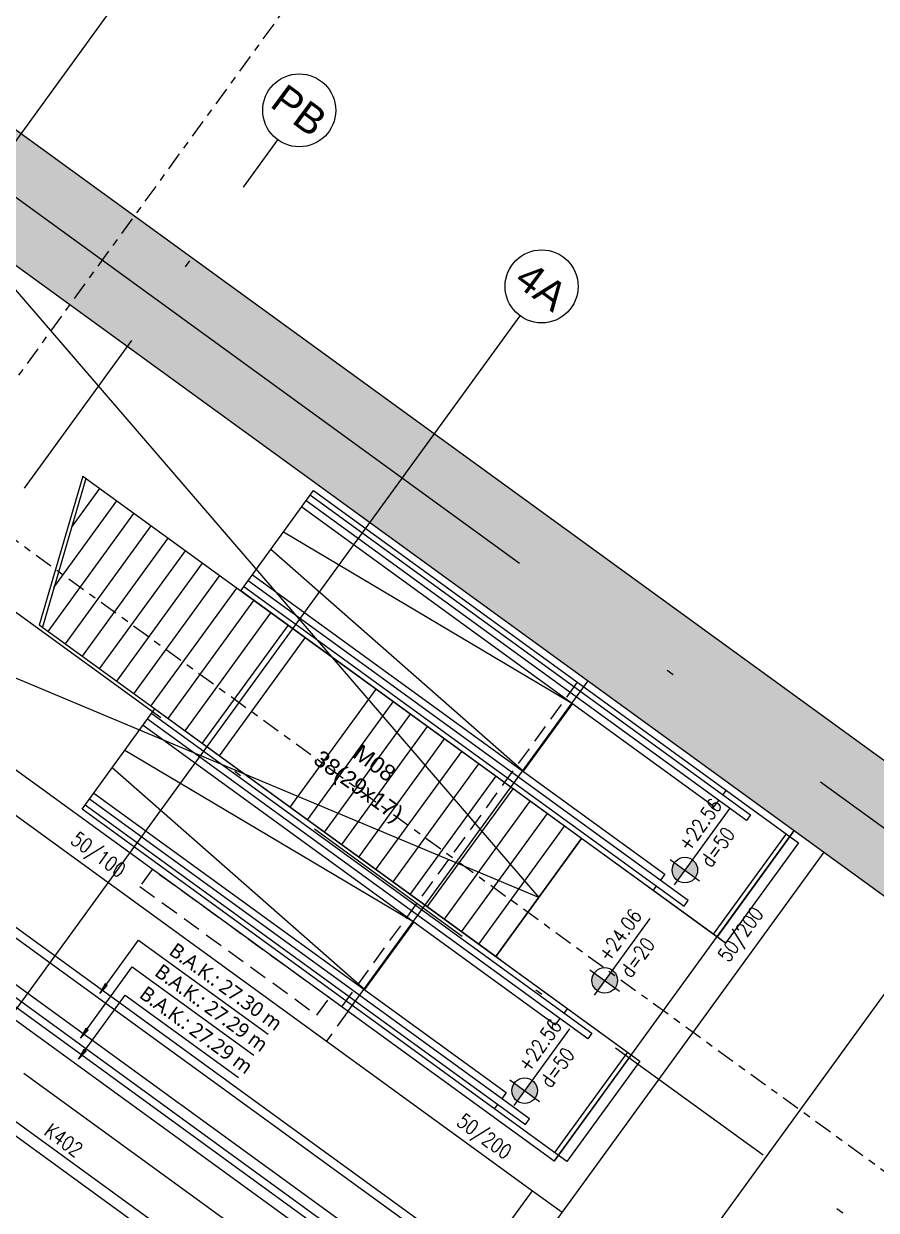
# Model space of a CAD drawing. Header units: inches. Extents: x 400392 to 401495, y 4543971 to 4544133.
# Drawn here: x 400778.38 to 400790.06, y 4544088.45 to 4544104.72 of the extents above; entities that cross this region are included whole.
import ezdxf
from ezdxf.enums import TextEntityAlignment as Align

# ---------------------------------------------------------------- set-up
doc = ezdxf.new("R2010")
doc.units = ezdxf.units.IN
doc.header["$MEASUREMENT"] = 0
for name, pattern in [('AKS', [3, 2.5, -0.25, 0, -0.25]), ('CENTER', [2, 1.25, -0.25, 0.25, -0.25]), ('CONTINU', [0]), ('DASHDOT2', [0.5, 0.25, -0.125, 0, -0.125]), ('HIDDEN', [0.375, 0.25, -0.125])]:
    doc.linetypes.add(name, pattern=pattern)
doc.layers.add('A-DETL-GENF', color=92, linetype='Continuous', lineweight=9)
for name, color, linetype in [('aks prota', 2, 'AKS'), ('caks prota', 4, 'Continuous'), ('kiriş boyutu prota', 6, 'Continuous'), ('kiriş prota', 6, 'Continuous'), ('kolon tarama prota', 252, 'Continuous'), ('merdiven prota', 2, 'Continuous'), ('perde prota', 1, 'Continuous'), ('PRT-AL-TUNEL_EKSENI', 14, 'DASHDOT2'), ('prt-s-taxis', 7, 'Continuous'), ('skesit prota', 7, 'Continuous'), ('st-s_level (kot)', 6, 'Continuous'), ('st-s_levelmark (kot işareti)', 4, 'Continuous'), ('st_s_ölçü', 4, 'Continuous'), ('taks prota', 7, 'Continuous'), ('temel prota', 6, 'Continuous')]:
    doc.layers.add(name, color=color, linetype=linetype)
doc.styles.add('OLCU', font='romanstw.shx')
doc.styles.add('PRT-MI-a_Arial', font='Arial.ttf', dxfattribs={"height": 30})
doc.styles.add('Segoe UI Light_1', font='', dxfattribs={"height": 200})
doc.styles.add('TAKS', font='Arial Unicode.ttf')
doc.styles.add('TKIRIS', font='romanstw.shx')
doc.styles.get('Segoe UI Light_1').set_extended_font_data('Segoe UI Light')

# ---------------------------------------------------------------- blocks, each defined once
blk = doc.blocks.new('+24.06 mekanik')
at = {"layer": 'kolon tarama prota'}
for points in [[(23332, 170945), (23351, 171095), (23312, 171095)], [(23478, 170295), (23497, 170445), (23458, 170445)], [(23626, 170045), (23645, 170195), (23606, 170195)]]:
    blk.add_hatch(color=253, dxfattribs=at).paths.add_polyline_path(points, flags=0)
at = {"layer": 'kolon tarama prota', "color": 253}
for p, q in [((23332, 171851), (25527, 171851)), ((23332, 170945), (23332, 171851)), ((23478, 171501), (25538, 171501)), ((23478, 170295), (23478, 171501)), ((23351, 171095), (23312, 171095)), ((23312, 171095), (23332, 170945)), ((23332, 170945), (23351, 171095)), ((23626, 171133), (25546, 171133)), ((23626, 170045), (23626, 171133)), ((33181, 171002), (20633, 171002)), ((20633, 170887), (33181, 170887)), ((23497, 170445), (23458, 170445)), ((23458, 170445), (23478, 170295)), ((23478, 170295), (23497, 170445)), ((33929, 170365), (21310, 170365)), ((21310, 170224), (33929, 170224)), ((34219, 170115), (21560, 170115)), ((23645, 170195), (23606, 170195)), ((23606, 170195), (23626, 170045)), ((23626, 170045), (23645, 170195)), ((21560, 169974), (34219, 169974))]:
    blk.add_line(p, q, dxfattribs=at)
at = {"layer": 'kolon tarama prota', "color": 253, "style": 'Segoe UI Light_1'}
for s, p in [('B.A.K.: 27.30 m', (23765, 171937)), ('B.A.K.: 27.29 m', (23776, 171587)), ('B.A.K.: 27.29 m', (23785, 171219))]:
    blk.add_text(s, height=200, dxfattribs=at).set_placement(p)
blk = doc.blocks.new('yürüyen mer 2')
at = {"color": 253}
blk.add_lwpolyline([(52651, 3429.1), (52651, 3599.1)], dxfattribs=at)
at = {"layer": 'st_s_ölçü', "color": 252, "ltscale": 0.1}
blk.add_line((53451.2, 3599.1), (53451.2, 3429.1), dxfattribs=at)
for points in [[(52651, 3599.1), (53472.2, 3599.1), (53472.2, 3429.1), (52651, 3429.1)], [(53349.5, 3599.1), (53349.5, 3591.6)], [(52651, 3591.6), (53396.5, 3591.6), (53396.5, 3581.8), (52651, 3581.8)], [(52651, 3571.6), (53349.5, 3571.6), (53349.5, 3581.8)], [(52651, 3529.1), (53109.3, 3571.6), (53109.3, 3456.6), (52651, 3499.1)], [(52651, 3456.6), (53349.5, 3456.6), (53349.5, 3446.3)], [(52651, 3436.6), (53396.5, 3436.6), (53396.5, 3446.3), (52651, 3446.3)], [(53349.5, 3429.1), (53349.5, 3436.6)]]:
    blk.add_lwpolyline(points, dxfattribs=at)
blk = doc.blocks.new('Stair_Anotation')
at = {"color": 0, "style": 'PRT-MI-a_Arial'}
blk.add_attdef('M.ADI', text='', height=0.2, dxfattribs=at).set_placement((0, 0), align=Align.BOTTOM_CENTER)
blk.add_attdef('BAS.SAYI-(EN-RIHT)', text='', height=0.2, dxfattribs=at).set_placement((0, -0.08), align=Align.TOP_CENTER)
blk = doc.blocks.new('PLAN_KOT')
at = {"layer": 'st-s_levelmark (kot işareti)'}
h = blk.add_hatch(color=256, dxfattribs=at)
h.paths.add_polyline_path([(0, 17.5, 0.414214), (-17.5, 0), (0, 0)])
h.paths.add_polyline_path([(17.5, 0), (0, 0), (0, -17.5, 0.414214)])
for p, q in [((0, 25), (0, -25)), ((105, 0), (-25, 0))]:
    blk.add_line(p, q, dxfattribs=at)
blk.add_circle((0, 0), 17.5, dxfattribs=at)
at = {"layer": 'st-s_level (kot)', "color": 6, "style": 'OLCU', "width": 0.8}
for tag, p in [('KOT', (22.7, 9.8)), ('DÖŞEME_KALINLIĞI', (22.7, -27.6))]:
    blk.add_attdef(tag, p, '', height=20, dxfattribs=at)

msp = doc.modelspace()

# ---------------------------------------------------------------- hatches: boundary and pattern name
at = {"layer": 'kolon tarama prota'}
h = msp.add_hatch(color=256, dxfattribs=at)
h.dxf.hatch_style = 1
h.paths.add_polyline_path([(400766.813, 4544111.585), (400756.409, 4544097.266), (400756.086, 4544097.501), (400755.615, 4544096.853), (400755.939, 4544096.618), (400752.589, 4544092.007), (400752.265, 4544092.242), (400751.795, 4544091.595), (400752.118, 4544091.36), (400741.715, 4544077.04), (400742.928, 4544076.158), (400767.145, 4544109.49), (400817.86, 4544072.643), (400820.412, 4544072.643), (400818.347, 4544074.143)])

# ---------------------------------------------------------------- linework, layer by layer
at = {"layer": 'aks prota', "ltscale": 10}
for p, q in [((400858.225, 4544044.243), (400763.625, 4544112.975)), ((400752.067, 4544067.046), (400779.517, 4544104.827)), ((400840.787, 4544044.243), (400757.6, 4544104.682)), ((400757.731, 4544062.932), (400785.18, 4544100.713)), ((400765.416, 4544057.348), (400792.866, 4544095.129))]:
    msp.add_line(p, q, dxfattribs=at)
at = {"layer": 'caks prota', "ltscale": 0.05}
for centre in [(400782.153, 4544103.53), (400785.474, 4544101.117)]:
    msp.add_circle(centre, 0.5, dxfattribs=at)
at = {"layer": 'kiriş prota', "linetype": 'HIDDEN'}
msp.add_line((400782.735, 4544091.241), (400786.026, 4544095.772), dxfattribs=at)
at = {"layer": 'kiriş prota'}
for p, q in [((400782.821, 4544091.178), (400786.113, 4544095.709)), ((400778.38, 4544090.332), (400783.707, 4544086.462)), ((400777.933, 4544089.718), (400784.648, 4544084.839))]:
    msp.add_line(p, q, dxfattribs=at)
for points in [[(400788.936, 4544093.658), (400787.878, 4544092.202), (400786.022, 4544093.55), (400784.846, 4544091.932), (400786.702, 4544090.584), (400785.644, 4544089.127), (400774.168, 4544097.465), (400777.46, 4544101.996)], [(400779.186, 4544098.517), (400786.089, 4544093.502)], [(400773.874, 4544097.061), (400785.35, 4544088.723)], [(400784.913, 4544091.884), (400778.592, 4544096.476)], [(400785.644, 4544089.127), (400788.936, 4544093.658)], [(400789.34, 4544093.364), (400784.112, 4544086.168)], [(400783.707, 4544086.462), (400785.35, 4544088.723)]]:
    msp.add_lwpolyline(points, dxfattribs=at)
at = {"layer": 'kiriş prota', "linetype": 'HIDDEN'}
msp.add_lwpolyline([(400782.821, 4544091.178), (400782.528, 4544090.774)], dxfattribs=at)
at = {"layer": 'kiriş prota', "linetype": 'HIDDEN', "ltscale": 5}
msp.add_lwpolyline([(400785.35, 4544088.723), (400785.755, 4544088.429)], dxfattribs=at)
at = {"layer": 'merdiven prota', "linetype": 'HIDDEN', "ltscale": 10}
for p, q in [((400779.033, 4544097.813), (400779.42, 4544098.346)), ((400778.793, 4544096.99), (400779.655, 4544098.176)), ((400778.714, 4544096.388), (400779.889, 4544098.006)), ((400778.949, 4544096.217), (400780.124, 4544097.835)), ((400779.183, 4544096.047), (400780.359, 4544097.665)), ((400779.418, 4544095.876), (400780.593, 4544097.494)), ((400779.652, 4544095.706), (400780.828, 4544097.324)), ((400779.887, 4544095.535), (400781.063, 4544097.153)), ((400780.122, 4544095.365), (400781.297, 4544096.983)), ((400780.356, 4544095.194), (400781.532, 4544096.812)), ((400780.591, 4544095.024), (400781.766, 4544096.642)), ((400780.825, 4544094.853), (400782.001, 4544096.471)), ((400781.06, 4544094.683), (400782.236, 4544096.301)), ((400782.031, 4544093.978), (400783.206, 4544095.596)), ((400782.265, 4544093.807), (400783.441, 4544095.425)), ((400782.5, 4544093.637), (400783.676, 4544095.255)), ((400782.735, 4544093.466), (400783.91, 4544095.084)), ((400782.969, 4544093.296), (400784.145, 4544094.914)), ((400783.204, 4544093.125), (400784.38, 4544094.743)), ((400783.439, 4544092.955), (400784.614, 4544094.573)), ((400783.673, 4544092.784), (400784.849, 4544094.402)), ((400783.908, 4544092.614), (400785.083, 4544094.232)), ((400784.142, 4544092.443), (400785.318, 4544094.062)), ((400784.377, 4544092.273), (400785.553, 4544093.891)), ((400784.612, 4544092.103), (400785.787, 4544093.721)), ((400784.846, 4544091.932), (400786.022, 4544093.55))]:
    msp.add_line(p, q, dxfattribs=at)
at = {"layer": 'merdiven prota', "color": 4}
msp.add_lwpolyline([(400777.46, 4544101.996), (400785.434, 4544092.741), (400774.168, 4544097.465)], dxfattribs=at)
at = {"layer": 'merdiven prota', "linetype": 'HIDDEN', "ltscale": 10}
for points in [[(400779.186, 4544098.517), (400778.592, 4544096.476)], [(400779.229, 4544098.486), (400778.635, 4544096.445)], [(400788.877, 4544093.577), (400788.994, 4544093.492), (400787.995, 4544092.116), (400787.878, 4544092.202)], [(400786.702, 4544090.584), (400786.819, 4544090.498), (400785.82, 4544089.123), (400785.703, 4544089.208)]]:
    msp.add_lwpolyline(points, dxfattribs=at)
at = {"layer": 'perde prota'}
msp.add_lwpolyline([(400752.118, 4544091.36), (400741.715, 4544077.04), (400742.928, 4544076.158), (400767.145, 4544109.49), (400817.86, 4544072.643), (400820.412, 4544072.643), (400766.813, 4544111.585), (400756.409, 4544097.266), (400756.086, 4544097.501), (400755.615, 4544096.853), (400755.939, 4544096.618), (400752.589, 4544092.007), (400752.265, 4544092.242), (400751.795, 4544091.595)], close=True, dxfattribs=at)
at = {"layer": 'PRT-AL-TUNEL_EKSENI', "ltscale": 10}
for p, q in [((400850.399, 4544044.243), (400760.921, 4544109.253)), ((400754.408, 4544065.345), (400781.858, 4544103.126))]:
    msp.add_line(p, q, dxfattribs=at)
at = {"layer": 'skesit prota', "linetype": 'CENTER', "ltscale": 0.2}
for points in [[(400759.861, 4544111.012), (400855.89, 4544041.243)], [(400783.743, 4544107.382), (400754.815, 4544067.567), (400707.814, 4544067.567)]]:
    msp.add_lwpolyline(points, dxfattribs=at)
at = {"layer": 'temel prota', "color": 5, "linetype": 'HIDDEN'}
msp.add_lwpolyline([(400779.969, 4544092.893), (400782.396, 4544091.13), (400782.566, 4544091.364), (400780.139, 4544093.127)], close=True, dxfattribs=at)

# ---------------------------------------------------------------- block references
at = {"layer": 'A-DETL-GENF', "xscale": 0.001, "yscale": 0.001, "zscale": 0.001, "rotation": 323.9999999999982}
msp.add_blockref('+24.06 mekanik', (400660.065, 4543966.842), dxfattribs=at)
at = {"layer": 'prt-s-taxis'}
ref = msp.add_blockref('Stair_Anotation', (400783.089, 4544094.433), dxfattribs=dict(at, xscale=-1.125, yscale=1.125, zscale=1.125, rotation=323.9999999653656))
ref.add_attrib('M.ADI', 'M08', dxfattribs={"layer": '0', "color": 0, "height": 0.225, "rotation": 324, "style": 'PRT-MI-a_Arial'}).set_placement((400783.081, 4544094.438), align=Align.BOTTOM_CENTER)
ref.add_attrib('BAS.SAYI-(EN-RIHT)', '38(29x17)', dxfattribs={"layer": '0', "color": 0, "height": 0.225, "rotation": 324, "style": 'PRT-MI-a_Arial'}).set_placement((400783.034, 4544094.361), align=Align.TOP_CENTER)
at = {"layer": 'st-s_level (kot)', "linetype": 'CONTINU', "ltscale": 0.1, "xscale": 0.01, "yscale": 0.01, "zscale": 0.01, "rotation": 54.00000000001281}
for p, values in [((400787.437, 4544093.117), {'KOT': '+22.56', 'DÖŞEME_KALINLIĞI': 'd=50'}), ((400786.339, 4544091.605), {'KOT': '+24.06', 'DÖŞEME_KALINLIĞI': 'd=20'}), ((400785.241, 4544090.094), {'KOT': '+22.56', 'DÖŞEME_KALINLIĞI': 'd=50'})]:
    msp.add_blockref('PLAN_KOT', p, dxfattribs=at).add_auto_attribs(values)
at = {"layer": 'st_s_ölçü', "linetype": 'CONTINU', "xscale": 0.01, "yscale": 0.01, "zscale": 0.01, "rotation": 323.9999999999937}
for p in [(400335.24, 4544378.676), (400333.066, 4544375.683)]:
    msp.add_blockref('yürüyen mer 2', p, dxfattribs=at)

# ---------------------------------------------------------------- texts
at = {"layer": 'kiriş boyutu prota', "ltscale": 0.05, "style": 'TKIRIS', "width": 0.8}
for s, rotation, p in [('50/100', 324, (400779.741, 4544093.085)), ('50/200', 54, (400788.445, 4544092.575)), ('50/200', 324, (400785.03, 4544089.224))]:
    msp.add_text(s, height=0.2, rotation=rotation, dxfattribs=at).set_placement(p, align=Align.MIDDLE_RIGHT)
at = {"layer": 'kiriş prota', "ltscale": 0.05, "style": 'TKIRIS', "width": 0.8}
msp.add_text('K402', height=0.2, rotation=324, dxfattribs=at).set_placement((400778.7, 4544089.579), align=Align.MIDDLE_LEFT)
at = {"layer": 'taks prota', "style": 'TAKS'}
for s, p in [('PB', (400782.153, 4544103.53)), ('4A', (400785.474, 4544101.117))]:
    msp.add_text(s, height=0.4, rotation=323.5052, dxfattribs=at).set_placement(p, align=Align.MIDDLE_CENTER)

doc.saveas('drawing.dxf')
